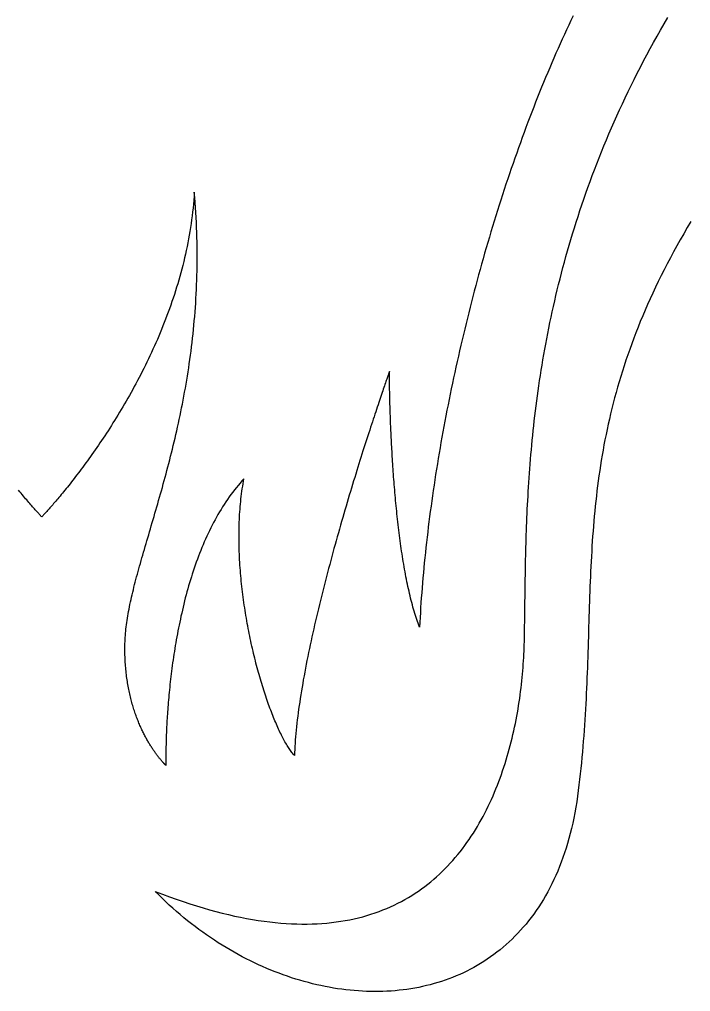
# Model space of a CAD drawing. Extents: x 5 to 105, y 2 to 136.
# Drawn here: x 54.73 to 62.51, y 80.51 to 91.78 of the extents above; entities that cross this region are included whole.
import ezdxf

# ---------------------------------------------------------------- set-up
doc = ezdxf.new("R2010")
doc.units = 0
doc.layers.get('0').update_dxf_attribs({"linetype": 'CONTINUOUS'})

msp = doc.modelspace()

# ---------------------------------------------------------------- linework, layer by layer
at = {"color": 7}
for points in [[(61.1466, 91.8212, 0), (61.1212, 91.768, 0), (61.096, 91.7145, 0), (61.0708, 91.6607, 0), (61.0459, 91.6066, 0), (61.021, 91.5522, 0), (60.9963, 91.4975, 0), (60.9718, 91.4426, 0), (60.9474, 91.3873, 0), (60.9232, 91.3318, 0), (60.8991, 91.2761, 0), (60.8751, 91.22, 0), (60.8514, 91.1637, 0), (60.8277, 91.1072, 0), (60.8042, 91.0504, 0), (60.7809, 90.9933, 0), (60.7577, 90.9361, 0), (60.7347, 90.8786, 0), (60.7118, 90.8208, 0), (60.6891, 90.7629, 0), (60.6666, 90.7047, 0), (60.6442, 90.6463, 0), (60.622, 90.5877, 0), (60.5999, 90.5289, 0), (60.578, 90.4699, 0), (60.5563, 90.4107, 0), (60.5347, 90.3513, 0), (60.5133, 90.2918, 0), (60.492, 90.232, 0), (60.4709, 90.1721, 0), (60.45, 90.112, 0), (60.4293, 90.0517, 0), (60.4087, 89.9913, 0), (60.3883, 89.9308, 0), (60.368, 89.8701, 0), (60.348, 89.8092, 0), (60.3281, 89.7482, 0), (60.3084, 89.6871, 0), (60.2888, 89.6258, 0), (60.2694, 89.5644, 0), (60.2502, 89.5029, 0), (60.2312, 89.4413, 0), (60.2124, 89.3795, 0), (60.1937, 89.3177, 0), (60.1752, 89.2557, 0), (60.1569, 89.1937, 0), (60.1388, 89.1316, 0), (60.1209, 89.0694, 0), (60.1031, 89.0071, 0), (60.0855, 88.9447, 0), (60.0681, 88.8823, 0), (60.0509, 88.8197, 0), (60.0339, 88.7572, 0), (60.0171, 88.6946, 0), (60.0004, 88.6319, 0), (59.984, 88.5692, 0), (59.9677, 88.5064, 0), (59.9517, 88.4436, 0), (59.9358, 88.3808, 0), (59.9201, 88.3179, 0), (59.9046, 88.255, 0), (59.8893, 88.1921, 0), (59.8742, 88.1292, 0), (59.8593, 88.0663, 0), (59.8445, 88.0034, 0), (59.83, 87.9405, 0), (59.8157, 87.8775, 0), (59.8016, 87.8146, 0), (59.7877, 87.7518, 0), (59.774, 87.6889, 0), (59.7604, 87.6261, 0), (59.7471, 87.5633, 0), (59.734, 87.5005, 0), (59.7211, 87.4378, 0), (59.7084, 87.3751, 0), (59.6959, 87.3125, 0), (59.6836, 87.2499, 0), (59.6716, 87.1874, 0), (59.6597, 87.125, 0), (59.648, 87.0626, 0), (59.6366, 87.0004, 0), (59.6253, 86.9381, 0), (59.6143, 86.876, 0), (59.6035, 86.814, 0), (59.5929, 86.7521, 0), (59.5825, 86.6902, 0), (59.5724, 86.6285, 0), (59.5624, 86.5669, 0), (59.5527, 86.5054, 0), (59.5432, 86.444, 0), (59.5339, 86.3827, 0), (59.5248, 86.3216, 0), (59.516, 86.2606, 0), (59.5073, 86.1998, 0), (59.4989, 86.1391, 0), (59.4907, 86.0785, 0), (59.4828, 86.0181, 0), (59.4751, 85.9579, 0), (59.4675, 85.8978, 0), (59.4603, 85.8379, 0), (59.4532, 85.7782, 0), (59.4464, 85.7186, 0), (59.4398, 85.6592, 0), (59.4334, 85.6001, 0), (59.4273, 85.5411, 0), (59.4214, 85.4823, 0), (59.4158, 85.4237, 0), (59.4103, 85.3653, 0), (59.4051, 85.3072, 0), (59.4002, 85.2492, 0), (59.3955, 85.1915, 0), (59.391, 85.134, 0), (59.3867, 85.0768, 0), (59.3827, 85.0198, 0), (59.379, 84.963, 0), (59.3754, 84.9065, 0), (59.3722, 84.8502, 0), (59.3691, 84.7942, 0), (59.3663, 84.7384, 0)], [(60.5799, 84.5324, 0), (60.5808, 84.5686, 0), (60.5816, 84.6052, 0), (60.5824, 84.6423, 0), (60.5832, 84.6798, 0), (60.5839, 84.7178, 0), (60.5845, 84.7562, 0), (60.5851, 84.7951, 0), (60.5857, 84.8344, 0), (60.5863, 84.8742, 0), (60.5868, 84.9144, 0), (60.5873, 84.955, 0), (60.5879, 84.996, 0), (60.5884, 85.0375, 0), (60.5889, 85.0794, 0), (60.5894, 85.1217, 0), (60.59, 85.1644, 0), (60.5906, 85.2076, 0), (60.5912, 85.2511, 0), (60.5919, 85.2951, 0), (60.5926, 85.3395, 0), (60.5933, 85.3843, 0), (60.5941, 85.4295, 0), (60.595, 85.4751, 0), (60.596, 85.521, 0), (60.597, 85.5674, 0), (60.5981, 85.6142, 0), (60.5993, 85.6613, 0), (60.6006, 85.7089, 0), (60.602, 85.7568, 0), (60.6036, 85.8051, 0), (60.6052, 85.8538, 0), (60.607, 85.9029, 0), (60.6088, 85.9523, 0), (60.6109, 86.0021, 0), (60.613, 86.0523, 0), (60.6154, 86.1028, 0), (60.6178, 86.1537, 0), (60.6205, 86.2049, 0), (60.6233, 86.2565, 0), (60.6262, 86.3085, 0), (60.6294, 86.3608, 0), (60.6328, 86.4135, 0), (60.6363, 86.4665, 0), (60.64, 86.5198, 0), (60.644, 86.5735, 0), (60.6481, 86.6275, 0), (60.6525, 86.6819, 0), (60.6571, 86.7366, 0), (60.662, 86.7916, 0), (60.6671, 86.8469, 0), (60.6724, 86.9026, 0), (60.678, 86.9586, 0), (60.6838, 87.0149, 0), (60.6899, 87.0715, 0), (60.6963, 87.1285, 0), (60.7029, 87.1857, 0), (60.7099, 87.2433, 0), (60.7171, 87.3011, 0), (60.7246, 87.3593, 0), (60.7324, 87.4177, 0), (60.7406, 87.4765, 0), (60.749, 87.5355, 0), (60.7578, 87.5949, 0), (60.7669, 87.6545, 0), (60.7764, 87.7144, 0), (60.7862, 87.7746, 0), (60.7963, 87.8351, 0), (60.8068, 87.8958, 0), (60.8176, 87.9569, 0), (60.8289, 88.0182, 0), (60.8404, 88.0797, 0), (60.8524, 88.1416, 0), (60.8648, 88.2037, 0), (60.8775, 88.266, 0), (60.8907, 88.3286, 0), (60.9043, 88.3915, 0), (60.9182, 88.4546, 0), (60.9326, 88.518, 0), (60.9475, 88.5816, 0), (60.9627, 88.6455, 0), (60.9784, 88.7096, 0), (60.9946, 88.774, 0), (61.0112, 88.8386, 0), (61.0282, 88.9034, 0), (61.0457, 88.9684, 0), (61.0637, 89.0337, 0), (61.0822, 89.0992, 0), (61.1011, 89.1649, 0), (61.1206, 89.2309, 0), (61.1405, 89.2971, 0), (61.1609, 89.3634, 0), (61.1819, 89.43, 0), (61.2034, 89.4969, 0), (61.2254, 89.5639, 0), (61.2479, 89.6311, 0), (61.2709, 89.6985, 0), (61.2945, 89.7661, 0), (61.3187, 89.8339, 0), (61.3434, 89.9019, 0), (61.3686, 89.9701, 0), (61.3945, 90.0385, 0), (61.4209, 90.1071, 0), (61.4479, 90.1758, 0), (61.4754, 90.2448, 0), (61.5036, 90.3139, 0), (61.5324, 90.3832, 0), (61.5617, 90.4526, 0), (61.5917, 90.5223, 0), (61.6223, 90.592, 0), (61.6536, 90.662, 0), (61.6854, 90.7321, 0), (61.7179, 90.8024, 0), (61.7511, 90.8728, 0), (61.7849, 90.9434, 0), (61.8193, 91.0141, 0), (61.8545, 91.085, 0), (61.8903, 91.156, 0), (61.9267, 91.2272, 0), (61.9639, 91.2985, 0), (62.0017, 91.37, 0), (62.0403, 91.4415, 0), (62.0795, 91.5132, 0), (62.1195, 91.5851, 0), (62.1602, 91.657, 0), (62.2016, 91.7291, 0), (62.2437, 91.8013, 0)], [(56.7547, 89.7764, 0), (56.7517, 89.7306, 0), (56.7483, 89.6849, 0), (56.7443, 89.6393, 0), (56.7399, 89.5939, 0), (56.735, 89.5486, 0), (56.7296, 89.5034, 0), (56.7238, 89.4584, 0), (56.7175, 89.4135, 0), (56.7108, 89.3687, 0), (56.7037, 89.3242, 0), (56.6961, 89.2797, 0), (56.6881, 89.2354, 0), (56.6797, 89.1913, 0), (56.6709, 89.1474, 0), (56.6617, 89.1036, 0), (56.6522, 89.0599, 0), (56.6422, 89.0165, 0), (56.6319, 88.9732, 0), (56.6212, 88.9301, 0), (56.6101, 88.8872, 0), (56.5987, 88.8444, 0), (56.587, 88.8019, 0), (56.5749, 88.7595, 0), (56.5626, 88.7174, 0), (56.5499, 88.6754, 0), (56.5368, 88.6336, 0), (56.5235, 88.5921, 0), (56.5099, 88.5507, 0), (56.496, 88.5096, 0), (56.4818, 88.4687, 0), (56.4674, 88.4279, 0), (56.4527, 88.3874, 0), (56.4377, 88.3472, 0), (56.4225, 88.3071, 0), (56.407, 88.2673, 0), (56.3913, 88.2277, 0), (56.3754, 88.1884, 0), (56.3593, 88.1493, 0), (56.3429, 88.1104, 0), (56.3264, 88.0718, 0), (56.3096, 88.0334, 0), (56.2927, 87.9953, 0), (56.2756, 87.9574, 0), (56.2583, 87.9198, 0), (56.2409, 87.8825, 0), (56.2233, 87.8454, 0), (56.2056, 87.8086, 0), (56.1877, 87.772, 0), (56.1697, 87.7358, 0), (56.1515, 87.6998, 0), (56.1333, 87.6641, 0), (56.1149, 87.6286, 0), (56.0964, 87.5935, 0), (56.0778, 87.5586, 0), (56.0592, 87.5241, 0), (56.0405, 87.4898, 0), (56.0217, 87.4559, 0), (56.0028, 87.4222, 0), (55.9839, 87.3888, 0), (55.9649, 87.3558, 0), (55.9459, 87.3231, 0), (55.9268, 87.2907, 0), (55.9078, 87.2586, 0), (55.8887, 87.2268, 0), (55.8696, 87.1953, 0), (55.8505, 87.1642, 0), (55.8314, 87.1334, 0), (55.8123, 87.103, 0), (55.7932, 87.0729, 0), (55.7742, 87.0431, 0), (55.7552, 87.0137, 0), (55.7362, 86.9846, 0), (55.7173, 86.9559, 0), (55.6985, 86.9275, 0), (55.6797, 86.8995, 0), (55.661, 86.8718, 0), (55.6424, 86.8445, 0), (55.6239, 86.8176, 0), (55.6054, 86.791, 0), (55.5871, 86.7648, 0), (55.5689, 86.739, 0), (55.5508, 86.7136, 0), (55.5329, 86.6886, 0), (55.515, 86.6639, 0), (55.4973, 86.6396, 0), (55.4798, 86.6158, 0), (55.4624, 86.5923, 0), (55.4452, 86.5692, 0), (55.4282, 86.5465, 0), (55.4113, 86.5242, 0), (55.3947, 86.5024, 0), (55.3782, 86.4809, 0), (55.362, 86.4599, 0), (55.3459, 86.4393, 0), (55.3301, 86.4191, 0), (55.3145, 86.3993, 0), (55.2991, 86.3799, 0), (55.284, 86.361, 0), (55.2691, 86.3425, 0), (55.2545, 86.3245, 0), (55.2402, 86.3069, 0), (55.2261, 86.2897, 0), (55.2123, 86.273, 0), (55.1989, 86.2567, 0), (55.1857, 86.2409, 0), (55.1728, 86.2256, 0), (55.1602, 86.2107, 0), (55.1479, 86.1962, 0), (55.136, 86.1823, 0), (55.1244, 86.1688, 0), (55.1131, 86.1558, 0), (55.1022, 86.1432, 0), (55.0917, 86.1311, 0), (55.0815, 86.1196, 0), (55.0717, 86.1085, 0), (55.0623, 86.0978, 0), (55.0533, 86.0877, 0), (55.0446, 86.0781, 0), (55.0364, 86.069, 0), (55.0286, 86.0603, 0), (55.0212, 86.0522, 0), (55.0142, 86.0446, 0), (55.0077, 86.0375, 0), (55.0016, 86.0309, 0), (54.996, 86.0248, 0), (54.9908, 86.0193, 0), (54.9861, 86.0143, 0)], [(55.9528, 84.5944, 0), (55.954, 84.6179, 0), (55.9554, 84.6416, 0), (55.9573, 84.6655, 0), (55.9594, 84.6898, 0), (55.9619, 84.7142, 0), (55.9647, 84.739, 0), (55.9679, 84.764, 0), (55.9713, 84.7893, 0), (55.975, 84.8148, 0), (55.9791, 84.8406, 0), (55.9834, 84.8667, 0), (55.988, 84.893, 0), (55.9929, 84.9196, 0), (55.998, 84.9465, 0), (56.0034, 84.9736, 0), (56.0091, 85.001, 0), (56.015, 85.0287, 0), (56.0211, 85.0566, 0), (56.0275, 85.0848, 0), (56.0342, 85.1132, 0), (56.041, 85.1419, 0), (56.0481, 85.1709, 0), (56.0554, 85.2002, 0), (56.0629, 85.2297, 0), (56.0706, 85.2595, 0), (56.0785, 85.2896, 0), (56.0865, 85.3199, 0), (56.0948, 85.3505, 0), (56.1032, 85.3814, 0), (56.1118, 85.4125, 0), (56.1206, 85.444, 0), (56.1295, 85.4757, 0), (56.1386, 85.5076, 0), (56.1478, 85.5398, 0), (56.1571, 85.5723, 0), (56.1666, 85.6051, 0), (56.1762, 85.6382, 0), (56.1859, 85.6715, 0), (56.1958, 85.7051, 0), (56.2057, 85.739, 0), (56.2157, 85.7731, 0), (56.2259, 85.8075, 0), (56.2361, 85.8422, 0), (56.2464, 85.8772, 0), (56.2567, 85.9125, 0), (56.2672, 85.948, 0), (56.2777, 85.9838, 0), (56.2882, 86.0199, 0), (56.2988, 86.0562, 0), (56.3095, 86.0928, 0), (56.3201, 86.1298, 0), (56.3308, 86.1669, 0), (56.3416, 86.2044, 0), (56.3523, 86.2422, 0), (56.3631, 86.2802, 0), (56.3738, 86.3185, 0), (56.3846, 86.3571, 0), (56.3953, 86.396, 0), (56.4061, 86.4351, 0), (56.4168, 86.4745, 0), (56.4275, 86.5142, 0), (56.4381, 86.5542, 0), (56.4487, 86.5945, 0), (56.4593, 86.6351, 0), (56.4698, 86.6759, 0), (56.4803, 86.717, 0), (56.4906, 86.7585, 0), (56.501, 86.8002, 0), (56.5112, 86.8421, 0), (56.5214, 86.8844, 0), (56.5314, 86.927, 0), (56.5414, 86.9698, 0), (56.5512, 87.0129, 0), (56.561, 87.0563, 0), (56.5706, 87.1, 0), (56.5801, 87.144, 0), (56.5895, 87.1883, 0), (56.5988, 87.2328, 0), (56.6079, 87.2777, 0), (56.6168, 87.3228, 0), (56.6256, 87.3682, 0), (56.6343, 87.4139, 0), (56.6428, 87.4599, 0), (56.6511, 87.5062, 0), (56.6592, 87.5528, 0), (56.6671, 87.5997, 0), (56.6749, 87.6469, 0), (56.6824, 87.6943, 0), (56.6898, 87.7421, 0), (56.6969, 87.7901, 0), (56.7038, 87.8384, 0), (56.7105, 87.8871, 0), (56.717, 87.936, 0), (56.7232, 87.9852, 0), (56.7292, 88.0347, 0), (56.7349, 88.0845, 0), (56.7404, 88.1346, 0), (56.7456, 88.185, 0), (56.7506, 88.2357, 0), (56.7552, 88.2867, 0), (56.7596, 88.338, 0), (56.7637, 88.3895, 0), (56.7676, 88.4414, 0), (56.7711, 88.4936, 0), (56.7743, 88.546, 0), (56.7772, 88.5988, 0), (56.7798, 88.6519, 0), (56.782, 88.7052, 0), (56.7839, 88.7589, 0), (56.7855, 88.8129, 0), (56.7868, 88.8671, 0), (56.7877, 88.9217, 0), (56.7882, 88.9766, 0), (56.7884, 89.0317, 0), (56.7882, 89.0872, 0), (56.7876, 89.1429, 0), (56.7866, 89.199, 0), (56.7853, 89.2554, 0), (56.7836, 89.3121, 0), (56.7814, 89.369, 0), (56.7789, 89.4263, 0), (56.7759, 89.4839, 0), (56.7725, 89.5418, 0), (56.7687, 89.6, 0), (56.7645, 89.6585, 0), (56.7598, 89.7173, 0), (56.7547, 89.7764, 0)], [(62.5127, 89.4395, 0), (62.4702, 89.3681, 0), (62.4287, 89.2971, 0), (62.3884, 89.2266, 0), (62.349, 89.1564, 0), (62.3107, 89.0867, 0), (62.2734, 89.0174, 0), (62.2371, 88.9484, 0), (62.2017, 88.8798, 0), (62.1674, 88.8117, 0), (62.134, 88.7439, 0), (62.1015, 88.6764, 0), (62.0699, 88.6093, 0), (62.0393, 88.5426, 0), (62.0095, 88.4762, 0), (61.9807, 88.4101, 0), (61.9527, 88.3444, 0), (61.9255, 88.279, 0), (61.8992, 88.2139, 0), (61.8737, 88.1491, 0), (61.849, 88.0847, 0), (61.8252, 88.0205, 0), (61.8021, 87.9566, 0), (61.7797, 87.893, 0), (61.7582, 87.8297, 0), (61.7373, 87.7666, 0), (61.7172, 87.7038, 0), (61.6978, 87.6412, 0), (61.6791, 87.5789, 0), (61.6611, 87.5168, 0), (61.6438, 87.455, 0), (61.6271, 87.3934, 0), (61.611, 87.332, 0), (61.5956, 87.2708, 0), (61.5808, 87.2098, 0), (61.5666, 87.1491, 0), (61.553, 87.0885, 0), (61.54, 87.0281, 0), (61.5275, 86.9679, 0), (61.5155, 86.9078, 0), (61.5041, 86.8479, 0), (61.4932, 86.7882, 0), (61.4828, 86.7286, 0), (61.4729, 86.6691, 0), (61.4634, 86.6098, 0), (61.4544, 86.5506, 0), (61.4459, 86.4916, 0), (61.4378, 86.4326, 0), (61.4301, 86.3738, 0), (61.4228, 86.3151, 0), (61.4159, 86.2564, 0), (61.4094, 86.1979, 0), (61.4032, 86.1394, 0), (61.3974, 86.081, 0), (61.3919, 86.0227, 0), (61.3867, 85.9644, 0), (61.3818, 85.9062, 0), (61.3772, 85.848, 0), (61.3729, 85.7898, 0), (61.3689, 85.7317, 0), (61.3651, 85.6736, 0), (61.3615, 85.6156, 0), (61.3582, 85.5575, 0), (61.355, 85.4994, 0), (61.3521, 85.4414, 0), (61.3493, 85.3833, 0), (61.3467, 85.3252, 0), (61.3442, 85.2671, 0), (61.3419, 85.209, 0), (61.3396, 85.1508, 0), (61.3375, 85.0925, 0), (61.3355, 85.0343, 0), (61.3336, 84.9759, 0), (61.3317, 84.9175, 0), (61.3299, 84.859, 0), (61.3281, 84.8005, 0), (61.3263, 84.7418, 0), (61.3246, 84.6831, 0), (61.3228, 84.6243, 0), (61.321, 84.5653, 0), (61.3192, 84.5063, 0), (61.3173, 84.4471, 0), (61.3154, 84.3878, 0), (61.3134, 84.3283, 0), (61.3113, 84.2687, 0), (61.3091, 84.209, 0), (61.3067, 84.1491, 0), (61.3043, 84.089, 0), (61.3017, 84.0288, 0), (61.2989, 83.9684, 0), (61.2959, 83.9078, 0), (61.2928, 83.847, 0), (61.2895, 83.786, 0), (61.2859, 83.7248, 0), (61.2821, 83.6634, 0), (61.2781, 83.6018, 0), (61.2738, 83.54, 0), (61.2692, 83.4779, 0), (61.2643, 83.4156, 0), (61.2592, 83.353, 0), (61.2537, 83.2902, 0), (61.2479, 83.2271, 0), (61.2417, 83.1638, 0), (61.2352, 83.1002, 0), (61.2283, 83.0363, 0), (61.221, 82.9721, 0), (61.2134, 82.9076, 0), (61.2053, 82.8428, 0), (61.1968, 82.7777, 0)], [(59.0167, 87.6996, 0), (59.0165, 87.699, 0), (59.0159, 87.6974, 0), (59.0149, 87.6946, 0), (59.0136, 87.6909, 0), (59.0119, 87.686, 0), (59.0098, 87.6801, 0), (59.0074, 87.6732, 0), (59.0046, 87.6653, 0), (59.0015, 87.6564, 0), (58.998, 87.6465, 0), (58.9942, 87.6356, 0), (58.9901, 87.6237, 0), (58.9856, 87.6109, 0), (58.9809, 87.5972, 0), (58.9758, 87.5826, 0), (58.9704, 87.567, 0), (58.9647, 87.5505, 0), (58.9588, 87.5332, 0), (58.9525, 87.515, 0), (58.946, 87.4959, 0), (58.9392, 87.476, 0), (58.9322, 87.4553, 0), (58.9248, 87.4337, 0), (58.9173, 87.4113, 0), (58.9094, 87.3882, 0), (58.9014, 87.3642, 0), (58.8931, 87.3395, 0), (58.8845, 87.3141, 0), (58.8758, 87.2879, 0), (58.8668, 87.261, 0), (58.8576, 87.2333, 0), (58.8482, 87.205, 0), (58.8386, 87.176, 0), (58.8288, 87.1463, 0), (58.8189, 87.1159, 0), (58.8087, 87.0849, 0), (58.7984, 87.0533, 0), (58.7879, 87.021, 0), (58.7772, 86.9881, 0), (58.7664, 86.9547, 0), (58.7555, 86.9206, 0), (58.7444, 86.886, 0), (58.7331, 86.8508, 0), (58.7217, 86.8151, 0), (58.7102, 86.7789, 0), (58.6986, 86.7421, 0), (58.6868, 86.7048, 0), (58.675, 86.6671, 0), (58.663, 86.6288, 0), (58.651, 86.5901, 0), (58.6389, 86.551, 0), (58.6266, 86.5114, 0), (58.6143, 86.4714, 0), (58.602, 86.4309, 0), (58.5895, 86.3901, 0), (58.577, 86.3489, 0), (58.5645, 86.3073, 0), (58.5519, 86.2654, 0), (58.5393, 86.2231, 0), (58.5266, 86.1804, 0), (58.5139, 86.1375, 0), (58.5012, 86.0942, 0), (58.4884, 86.0506, 0), (58.4757, 86.0068, 0), (58.4629, 85.9627, 0), (58.4502, 85.9183, 0), (58.4374, 85.8737, 0), (58.4247, 85.8289, 0), (58.412, 85.7838, 0), (58.3993, 85.7386, 0), (58.3866, 85.6931, 0), (58.374, 85.6475, 0), (58.3615, 85.6017, 0), (58.3489, 85.5558, 0), (58.3365, 85.5097, 0), (58.3241, 85.4635, 0), (58.3117, 85.4172, 0), (58.2995, 85.3708, 0), (58.2873, 85.3243, 0), (58.2752, 85.2777, 0), (58.2632, 85.2311, 0), (58.2513, 85.1844, 0), (58.2395, 85.1377, 0), (58.2278, 85.091, 0), (58.2162, 85.0442, 0), (58.2048, 84.9975, 0), (58.1935, 84.9508, 0), (58.1823, 84.9041, 0), (58.1712, 84.8574, 0), (58.1604, 84.8109, 0), (58.1496, 84.7644, 0), (58.139, 84.7179, 0), (58.1286, 84.6716, 0), (58.1184, 84.6254, 0), (58.1083, 84.5793, 0), (58.0984, 84.5333, 0), (58.0887, 84.4875, 0), (58.0792, 84.4419, 0), (58.07, 84.3964, 0), (58.0609, 84.3511, 0), (58.052, 84.306, 0), (58.0434, 84.2612, 0), (58.0349, 84.2165, 0), (58.0267, 84.1721, 0), (58.0188, 84.128, 0), (58.0111, 84.0841, 0), (58.0036, 84.0405, 0), (57.9964, 83.9972, 0), (57.9895, 83.9542, 0), (57.9828, 83.9115, 0), (57.9764, 83.8692, 0), (57.9703, 83.8272, 0), (57.9645, 83.7855, 0), (57.959, 83.7443, 0), (57.9537, 83.7034, 0), (57.9488, 83.6629, 0), (57.9442, 83.6228, 0), (57.9399, 83.5832, 0), (57.9359, 83.544, 0), (57.9323, 83.5052, 0), (57.929, 83.4669, 0), (57.926, 83.4291, 0), (57.9234, 83.3917, 0), (57.9212, 83.3549, 0), (57.9193, 83.3186, 0), (57.9177, 83.2828, 0), (57.9166, 83.2475, 0)], [(59.3663, 84.7384, 0), (59.3581, 84.7598, 0), (59.3501, 84.7815, 0), (59.3421, 84.8037, 0), (59.3343, 84.8263, 0), (59.3266, 84.8493, 0), (59.3191, 84.8727, 0), (59.3117, 84.8965, 0), (59.3043, 84.9206, 0), (59.2971, 84.9451, 0), (59.2901, 84.9699, 0), (59.2831, 84.9951, 0), (59.2763, 85.0206, 0), (59.2696, 85.0465, 0), (59.263, 85.0726, 0), (59.2565, 85.0991, 0), (59.2501, 85.1258, 0), (59.2439, 85.1529, 0), (59.2377, 85.1802, 0), (59.2317, 85.2077, 0), (59.2258, 85.2356, 0), (59.22, 85.2636, 0), (59.2143, 85.292, 0), (59.2087, 85.3205, 0), (59.2032, 85.3493, 0), (59.1978, 85.3782, 0), (59.1926, 85.4074, 0), (59.1874, 85.4367, 0), (59.1823, 85.4663, 0), (59.1773, 85.496, 0), (59.1725, 85.5258, 0), (59.1677, 85.5559, 0), (59.163, 85.586, 0), (59.1585, 85.6163, 0), (59.154, 85.6467, 0), (59.1496, 85.6772, 0), (59.1453, 85.7079, 0), (59.1411, 85.7386, 0), (59.137, 85.7694, 0), (59.133, 85.8003, 0), (59.1291, 85.8312, 0), (59.1253, 85.8623, 0), (59.1215, 85.8933, 0), (59.1179, 85.9244, 0), (59.1143, 85.9555, 0), (59.1108, 85.9867, 0), (59.1074, 86.0178, 0), (59.1041, 86.049, 0), (59.1008, 86.0801, 0), (59.0977, 86.1112, 0), (59.0946, 86.1423, 0), (59.0916, 86.1734, 0), (59.0887, 86.2044, 0), (59.0859, 86.2353, 0), (59.0831, 86.2662, 0), (59.0804, 86.297, 0), (59.0778, 86.3277, 0), (59.0752, 86.3583, 0), (59.0728, 86.3889, 0), (59.0704, 86.4193, 0), (59.068, 86.4495, 0), (59.0658, 86.4797, 0), (59.0636, 86.5097, 0), (59.0614, 86.5396, 0), (59.0594, 86.5692, 0), (59.0574, 86.5988, 0), (59.0554, 86.6281, 0), (59.0536, 86.6573, 0), (59.0517, 86.6862, 0), (59.05, 86.7149, 0), (59.0483, 86.7435, 0), (59.0467, 86.7718, 0), (59.0451, 86.7998, 0), (59.0436, 86.8276, 0), (59.0421, 86.8552, 0), (59.0407, 86.8825, 0), (59.0393, 86.9095, 0), (59.038, 86.9362, 0), (59.0368, 86.9626, 0), (59.0356, 86.9888, 0), (59.0344, 87.0146, 0), (59.0333, 87.0401, 0), (59.0322, 87.0652, 0), (59.0312, 87.0901, 0), (59.0303, 87.1145, 0), (59.0293, 87.1386, 0), (59.0285, 87.1624, 0), (59.0276, 87.1857, 0), (59.0268, 87.2087, 0), (59.0261, 87.2313, 0), (59.0253, 87.2534, 0), (59.0247, 87.2752, 0), (59.024, 87.2965, 0), (59.0234, 87.3173, 0), (59.0228, 87.3378, 0), (59.0223, 87.3578, 0), (59.0218, 87.3773, 0), (59.0213, 87.3963, 0), (59.0209, 87.4148, 0), (59.0204, 87.4329, 0), (59.02, 87.4505, 0), (59.0197, 87.4675, 0), (59.0194, 87.484, 0), (59.019, 87.5, 0), (59.0188, 87.5155, 0), (59.0185, 87.5304, 0), (59.0183, 87.5447, 0), (59.0181, 87.5585, 0), (59.0179, 87.5716, 0), (59.0177, 87.5842, 0), (59.0175, 87.5962, 0), (59.0174, 87.6076, 0), (59.0173, 87.6184, 0), (59.0172, 87.6286, 0), (59.0171, 87.6381, 0), (59.017, 87.6469, 0), (59.0169, 87.6552, 0), (59.0169, 87.6627, 0), (59.0168, 87.6696, 0), (59.0168, 87.6758, 0), (59.0167, 87.6813, 0), (59.0167, 87.6861, 0), (59.0167, 87.6902, 0), (59.0167, 87.6935, 0), (59.0167, 87.6961, 0), (59.0167, 87.698, 0), (59.0167, 87.6992, 0), (59.0167, 87.6996, 0)], [(57.3305, 86.4554, 0), (57.3078, 86.4307, 0), (57.2856, 86.4055, 0), (57.2637, 86.3798, 0), (57.2422, 86.3537, 0), (57.2211, 86.3272, 0), (57.2003, 86.3003, 0), (57.1799, 86.273, 0), (57.1598, 86.2453, 0), (57.1401, 86.2172, 0), (57.1208, 86.1887, 0), (57.1018, 86.1599, 0), (57.0832, 86.1307, 0), (57.0649, 86.1012, 0), (57.0469, 86.0714, 0), (57.0293, 86.0412, 0), (57.012, 86.0108, 0), (56.995, 85.98, 0), (56.9784, 85.9489, 0), (56.9621, 85.9176, 0), (56.9461, 85.886, 0), (56.9305, 85.8542, 0), (56.9151, 85.8221, 0), (56.9001, 85.7898, 0), (56.8854, 85.7572, 0), (56.871, 85.7244, 0), (56.8568, 85.6915, 0), (56.843, 85.6583, 0), (56.8295, 85.6249, 0), (56.8163, 85.5914, 0), (56.8034, 85.5577, 0), (56.7907, 85.5239, 0), (56.7783, 85.4899, 0), (56.7663, 85.4558, 0), (56.7544, 85.4216, 0), (56.7429, 85.3872, 0), (56.7316, 85.3528, 0), (56.7206, 85.3182, 0), (56.7099, 85.2836, 0), (56.6994, 85.2489, 0), (56.6892, 85.2142, 0), (56.6793, 85.1794, 0), (56.6696, 85.1445, 0), (56.6601, 85.1096, 0), (56.6509, 85.0748, 0), (56.6419, 85.0399, 0), (56.6332, 85.005, 0), (56.6247, 84.9701, 0), (56.6164, 84.9352, 0), (56.6084, 84.9004, 0), (56.6006, 84.8656, 0), (56.593, 84.8309, 0), (56.5856, 84.7962, 0), (56.5785, 84.7616, 0), (56.5716, 84.7271, 0), (56.5648, 84.6927, 0), (56.5583, 84.6584, 0), (56.552, 84.6242, 0), (56.5459, 84.5902, 0), (56.54, 84.5562, 0), (56.5342, 84.5224, 0), (56.5287, 84.4888, 0), (56.5234, 84.4554, 0), (56.5182, 84.4221, 0), (56.5132, 84.389, 0), (56.5084, 84.3561, 0), (56.5038, 84.3234, 0), (56.4993, 84.291, 0), (56.495, 84.2587, 0), (56.4909, 84.2267, 0), (56.487, 84.195, 0), (56.4832, 84.1635, 0), (56.4795, 84.1323, 0), (56.476, 84.1013, 0), (56.4727, 84.0707, 0), (56.4695, 84.0404, 0), (56.4664, 84.0103, 0), (56.4635, 83.9806, 0), (56.4608, 83.9512, 0), (56.4581, 83.9222, 0), (56.4556, 83.8935, 0), (56.4532, 83.8652, 0), (56.451, 83.8373, 0), (56.4488, 83.8097, 0), (56.4468, 83.7826, 0), (56.4449, 83.7558, 0), (56.4431, 83.7295, 0), (56.4414, 83.7036, 0), (56.4398, 83.6781, 0), (56.4383, 83.653, 0), (56.4369, 83.6285, 0), (56.4357, 83.6043, 0), (56.4345, 83.5807, 0), (56.4333, 83.5576, 0), (56.4323, 83.5349, 0), (56.4314, 83.5128, 0), (56.4305, 83.4912, 0), (56.4297, 83.4701, 0), (56.429, 83.4495, 0), (56.4284, 83.4295, 0), (56.4278, 83.4101, 0), (56.4273, 83.3912, 0), (56.4268, 83.3729, 0), (56.4264, 83.3552, 0), (56.4261, 83.3381, 0), (56.4258, 83.3216, 0), (56.4256, 83.3057, 0), (56.4254, 83.2905, 0), (56.4252, 83.2759, 0), (56.4251, 83.262, 0), (56.425, 83.2487, 0), (56.4249, 83.2361, 0), (56.4249, 83.2242, 0), (56.4249, 83.213, 0), (56.4249, 83.2024, 0), (56.425, 83.1926, 0), (56.425, 83.1835, 0), (56.4251, 83.1752, 0), (56.4251, 83.1676, 0), (56.4252, 83.1608, 0), (56.4253, 83.1547, 0), (56.4254, 83.1494, 0), (56.4255, 83.1449, 0), (56.4255, 83.1411, 0), (56.4256, 83.1382, 0), (56.4256, 83.1361, 0), (56.4257, 83.1349, 0), (56.4257, 83.1345, 0)], [(57.9166, 83.2475, 0), (57.909, 83.256, 0), (57.9014, 83.265, 0), (57.8937, 83.2745, 0), (57.886, 83.2844, 0), (57.8782, 83.2948, 0), (57.8703, 83.3056, 0), (57.8624, 83.3169, 0), (57.8545, 83.3287, 0), (57.8465, 83.3409, 0), (57.8385, 83.3535, 0), (57.8304, 83.3666, 0), (57.8223, 83.3801, 0), (57.8142, 83.394, 0), (57.806, 83.4084, 0), (57.7978, 83.4231, 0), (57.7896, 83.4383, 0), (57.7813, 83.4539, 0), (57.7731, 83.4698, 0), (57.7648, 83.4862, 0), (57.7565, 83.5029, 0), (57.7482, 83.5201, 0), (57.7399, 83.5376, 0), (57.7315, 83.5555, 0), (57.7232, 83.5737, 0), (57.7149, 83.5923, 0), (57.7065, 83.6113, 0), (57.6982, 83.6306, 0), (57.6899, 83.6503, 0), (57.6816, 83.6703, 0), (57.6733, 83.6906, 0), (57.665, 83.7113, 0), (57.6567, 83.7323, 0), (57.6484, 83.7536, 0), (57.6402, 83.7753, 0), (57.632, 83.7972, 0), (57.6238, 83.8195, 0), (57.6156, 83.8421, 0), (57.6075, 83.8649, 0), (57.5994, 83.888, 0), (57.5914, 83.9115, 0), (57.5834, 83.9352, 0), (57.5754, 83.9592, 0), (57.5675, 83.9834, 0), (57.5596, 84.0079, 0), (57.5517, 84.0327, 0), (57.544, 84.0577, 0), (57.5363, 84.083, 0), (57.5286, 84.1085, 0), (57.521, 84.1343, 0), (57.5135, 84.1603, 0), (57.506, 84.1865, 0), (57.4986, 84.2129, 0), (57.4912, 84.2396, 0), (57.484, 84.2665, 0), (57.4768, 84.2936, 0), (57.4697, 84.3208, 0), (57.4627, 84.3483, 0), (57.4557, 84.376, 0), (57.4489, 84.4039, 0), (57.4421, 84.4319, 0), (57.4355, 84.4601, 0), (57.4289, 84.4885, 0), (57.4224, 84.5171, 0), (57.416, 84.5458, 0), (57.4098, 84.5747, 0), (57.4036, 84.6037, 0), (57.3975, 84.6329, 0), (57.3916, 84.6622, 0), (57.3858, 84.6916, 0), (57.38, 84.7212, 0), (57.3744, 84.7509, 0), (57.369, 84.7808, 0), (57.3636, 84.8107, 0), (57.3584, 84.8407, 0), (57.3533, 84.8709, 0), (57.3483, 84.9012, 0), (57.3435, 84.9315, 0), (57.3388, 84.9619, 0), (57.3342, 84.9925, 0), (57.3298, 85.0231, 0), (57.3255, 85.0537, 0), (57.3214, 85.0845, 0), (57.3174, 85.1153, 0), (57.3136, 85.1462, 0), (57.3099, 85.1771, 0), (57.3064, 85.208, 0), (57.303, 85.239, 0), (57.2999, 85.2701, 0), (57.2968, 85.3012, 0), (57.294, 85.3323, 0), (57.2913, 85.3634, 0), (57.2888, 85.3946, 0), (57.2864, 85.4257, 0), (57.2843, 85.4569, 0), (57.2823, 85.488, 0), (57.2805, 85.5192, 0), (57.2789, 85.5504, 0), (57.2775, 85.5815, 0), (57.2763, 85.6126, 0), (57.2752, 85.6437, 0), (57.2744, 85.6748, 0), (57.2738, 85.7058, 0), (57.2733, 85.7368, 0), (57.2731, 85.7678, 0), (57.2731, 85.7987, 0), (57.2733, 85.8295, 0), (57.2737, 85.8603, 0), (57.2743, 85.891, 0), (57.2752, 85.9217, 0), (57.2762, 85.9522, 0), (57.2775, 85.9827, 0), (57.279, 86.0131, 0), (57.2807, 86.0435, 0), (57.2827, 86.0737, 0), (57.2849, 86.1038, 0), (57.2873, 86.1338, 0), (57.29, 86.1637, 0), (57.2929, 86.1935, 0), (57.2961, 86.2232, 0), (57.2995, 86.2527, 0), (57.3032, 86.2821, 0), (57.3071, 86.3114, 0), (57.3112, 86.3405, 0), (57.3156, 86.3694, 0), (57.3203, 86.3983, 0), (57.3253, 86.4269, 0), (57.3305, 86.4554, 0)], [(54.9861, 86.0143, 0), (54.9814, 86.0193, 0), (54.9762, 86.0248, 0), (54.9706, 86.0309, 0), (54.9645, 86.0375, 0), (54.958, 86.0446, 0), (54.951, 86.0522, 0), (54.9436, 86.0603, 0), (54.9358, 86.069, 0), (54.9276, 86.0781, 0), (54.9189, 86.0877, 0), (54.9099, 86.0978, 0), (54.9005, 86.1085, 0), (54.8907, 86.1196, 0), (54.8805, 86.1311, 0), (54.87, 86.1432, 0), (54.8591, 86.1558, 0), (54.8478, 86.1688, 0), (54.8362, 86.1823, 0), (54.8243, 86.1962, 0), (54.812, 86.2107, 0), (54.7994, 86.2256, 0), (54.7866, 86.2409, 0), (54.7734, 86.2567, 0), (54.7599, 86.273, 0), (54.7461, 86.2897, 0), (54.732, 86.3069, 0), (54.7177, 86.3245, 0)], [(56.4257, 83.1345, 0), (56.4256, 83.1346, 0), (56.4253, 83.1348, 0), (56.4248, 83.1353, 0), (56.4242, 83.1359, 0), (56.4234, 83.1367, 0), (56.4224, 83.1376, 0), (56.4212, 83.1388, 0), (56.4198, 83.1401, 0), (56.4183, 83.1416, 0), (56.4167, 83.1433, 0), (56.4148, 83.1451, 0), (56.4128, 83.1472, 0), (56.4107, 83.1494, 0), (56.4084, 83.1518, 0), (56.4059, 83.1543, 0), (56.4034, 83.1571, 0), (56.4006, 83.16, 0), (56.3978, 83.1631, 0), (56.3948, 83.1664, 0), (56.3916, 83.1698, 0), (56.3884, 83.1734, 0), (56.385, 83.1773, 0), (56.3815, 83.1812, 0), (56.3778, 83.1854, 0), (56.3741, 83.1898, 0), (56.3702, 83.1943, 0), (56.3663, 83.199, 0), (56.3622, 83.2039, 0), (56.358, 83.2089, 0), (56.3537, 83.2142, 0), (56.3494, 83.2196, 0), (56.3449, 83.2252, 0), (56.3403, 83.231, 0), (56.3357, 83.2369, 0), (56.331, 83.2431, 0), (56.3261, 83.2494, 0), (56.3212, 83.2559, 0), (56.3163, 83.2626, 0), (56.3112, 83.2694, 0), (56.3061, 83.2765, 0), (56.3009, 83.2837, 0), (56.2957, 83.2911, 0), (56.2904, 83.2987, 0), (56.2851, 83.3065, 0), (56.2797, 83.3144, 0), (56.2742, 83.3225, 0), (56.2687, 83.3309, 0), (56.2631, 83.3393, 0), (56.2575, 83.348, 0), (56.2519, 83.3569, 0), (56.2463, 83.3659, 0), (56.2406, 83.3751, 0), (56.2348, 83.3845, 0), (56.2291, 83.3941, 0), (56.2233, 83.4039, 0), (56.2175, 83.4138, 0), (56.2117, 83.424, 0), (56.2059, 83.4343, 0), (56.2001, 83.4448, 0), (56.1942, 83.4555, 0), (56.1884, 83.4663, 0), (56.1826, 83.4774, 0), (56.1767, 83.4886, 0), (56.1709, 83.5, 0), (56.1651, 83.5116, 0), (56.1593, 83.5234, 0), (56.1535, 83.5354, 0), (56.1477, 83.5475, 0), (56.142, 83.5599, 0), (56.1362, 83.5724, 0), (56.1306, 83.5851, 0), (56.1249, 83.598, 0), (56.1193, 83.611, 0), (56.1137, 83.6243, 0), (56.1081, 83.6377, 0), (56.1026, 83.6514, 0), (56.0971, 83.6652, 0), (56.0917, 83.6792, 0), (56.0864, 83.6933, 0), (56.081, 83.7077, 0), (56.0758, 83.7223, 0), (56.0706, 83.737, 0), (56.0655, 83.7519, 0), (56.0605, 83.767, 0), (56.0555, 83.7823, 0), (56.0506, 83.7978, 0), (56.0458, 83.8135, 0), (56.041, 83.8293, 0), (56.0364, 83.8454, 0), (56.0318, 83.8616, 0), (56.0273, 83.878, 0), (56.0229, 83.8946, 0), (56.0186, 83.9114, 0), (56.0144, 83.9284, 0), (56.0104, 83.9456, 0), (56.0064, 83.9629, 0), (56.0025, 83.9804, 0), (55.9987, 83.9982, 0), (55.9951, 84.0161, 0), (55.9916, 84.0342, 0), (55.9882, 84.0525, 0), (55.9849, 84.071, 0), (55.9818, 84.0896, 0), (55.9787, 84.1085, 0), (55.9759, 84.1275, 0), (55.9731, 84.1468, 0), (55.9705, 84.1662, 0), (55.968, 84.1858, 0), (55.9657, 84.2056, 0), (55.9636, 84.2256, 0), (55.9616, 84.2457, 0), (55.9597, 84.2661, 0), (55.958, 84.2867, 0), (55.9565, 84.3074, 0), (55.9551, 84.3283, 0), (55.9539, 84.3495, 0), (55.9529, 84.3708, 0), (55.952, 84.3923, 0), (55.9514, 84.414, 0), (55.9509, 84.4359, 0), (55.9506, 84.4579, 0), (55.9505, 84.4802, 0), (55.9505, 84.5027, 0), (55.9508, 84.5253, 0), (55.9513, 84.5482, 0), (55.9519, 84.5712, 0), (55.9528, 84.5944, 0)], [(56.3026, 81.6742, 0), (56.3847, 81.6424, 0), (56.4658, 81.6121, 0), (56.5458, 81.5833, 0), (56.6248, 81.556, 0), (56.7029, 81.5301, 0), (56.7799, 81.5057, 0), (56.8559, 81.4828, 0), (56.931, 81.4612, 0), (57.0051, 81.441, 0), (57.0782, 81.4223, 0), (57.1503, 81.4048, 0), (57.2215, 81.3888, 0), (57.2917, 81.374, 0), (57.361, 81.3606, 0), (57.4294, 81.3485, 0), (57.4968, 81.3377, 0), (57.5633, 81.3282, 0), (57.6288, 81.3199, 0), (57.6935, 81.3129, 0), (57.7572, 81.3071, 0), (57.8201, 81.3025, 0), (57.882, 81.2991, 0), (57.943, 81.2969, 0), (58.0032, 81.2958, 0), (58.0625, 81.296, 0), (58.1208, 81.2972, 0), (58.1784, 81.2996, 0), (58.235, 81.303, 0), (58.2909, 81.3076, 0), (58.3458, 81.3132, 0), (58.3999, 81.3199, 0), (58.4532, 81.3276, 0), (58.5057, 81.3364, 0), (58.5573, 81.3461, 0), (58.6081, 81.3569, 0), (58.6581, 81.3686, 0), (58.7072, 81.3813, 0), (58.7556, 81.395, 0), (58.8032, 81.4096, 0), (58.85, 81.4251, 0), (58.896, 81.4415, 0), (58.9412, 81.4588, 0), (58.9856, 81.477, 0), (59.0293, 81.496, 0), (59.0723, 81.5159, 0), (59.1144, 81.5366, 0), (59.1559, 81.5581, 0), (59.1965, 81.5804, 0), (59.2365, 81.6034, 0), (59.2757, 81.6273, 0), (59.3142, 81.6519, 0), (59.352, 81.6772, 0), (59.389, 81.7032, 0), (59.4254, 81.73, 0), (59.4611, 81.7574, 0), (59.496, 81.7855, 0), (59.5303, 81.8143, 0), (59.5639, 81.8437, 0), (59.5968, 81.8737, 0), (59.6291, 81.9043, 0), (59.6606, 81.9355, 0), (59.6916, 81.9673, 0), (59.7219, 81.9997, 0), (59.7515, 82.0326, 0), (59.7805, 82.066, 0), (59.8088, 82.1, 0), (59.8366, 82.1344, 0), (59.8637, 82.1694, 0), (59.8902, 82.2048, 0), (59.916, 82.2407, 0), (59.9413, 82.277, 0), (59.966, 82.3137, 0), (59.9901, 82.3508, 0), (60.0136, 82.3884, 0), (60.0365, 82.4263, 0), (60.0589, 82.4645, 0), (60.0807, 82.5031, 0), (60.1019, 82.5421, 0), (60.1226, 82.5813, 0), (60.1427, 82.6209, 0), (60.1623, 82.6607, 0), (60.1813, 82.7008, 0), (60.1998, 82.7412, 0), (60.2178, 82.7818, 0), (60.2353, 82.8226, 0), (60.2522, 82.8636, 0), (60.2687, 82.9049, 0), (60.2846, 82.9462, 0), (60.3001, 82.9878, 0), (60.315, 83.0295, 0), (60.3295, 83.0713, 0), (60.3435, 83.1133, 0), (60.357, 83.1553, 0), (60.3701, 83.1974, 0), (60.3827, 83.2396, 0), (60.3949, 83.2818, 0), (60.4066, 83.3241, 0), (60.4178, 83.3664, 0), (60.4287, 83.4087, 0), (60.4391, 83.451, 0), (60.449, 83.4933, 0), (60.4586, 83.5355, 0), (60.4678, 83.5777, 0), (60.4765, 83.6198, 0), (60.4848, 83.6618, 0), (60.4928, 83.7037, 0), (60.5004, 83.7455, 0), (60.5076, 83.7871, 0), (60.5144, 83.8286, 0), (60.5208, 83.8699, 0), (60.5269, 83.9111, 0), (60.5326, 83.9521, 0), (60.538, 83.9928, 0), (60.543, 84.0333, 0), (60.5477, 84.0736, 0), (60.5521, 84.1136, 0), (60.5561, 84.1534, 0), (60.5598, 84.1928, 0), (60.5632, 84.232, 0), (60.5663, 84.2708, 0), (60.5691, 84.3093, 0), (60.5716, 84.3475, 0), (60.5738, 84.3853, 0), (60.5757, 84.4227, 0), (60.5774, 84.4597, 0), (60.5787, 84.4962, 0), (60.5798, 84.5324, 0)], [(61.1968, 82.7777, 0), (61.1875, 82.713, 0), (61.1774, 82.6492, 0), (61.1664, 82.5864, 0), (61.1545, 82.5247, 0), (61.1418, 82.4639, 0), (61.1281, 82.4041, 0), (61.1137, 82.3453, 0), (61.0983, 82.2875, 0), (61.0822, 82.2307, 0), (61.0652, 82.1748, 0), (61.0474, 82.12, 0), (61.0288, 82.0661, 0), (61.0094, 82.0131, 0), (60.9892, 81.9612, 0), (60.9683, 81.9102, 0), (60.9466, 81.8601, 0), (60.9241, 81.8111, 0), (60.901, 81.7629, 0), (60.8771, 81.7158, 0), (60.8524, 81.6696, 0), (60.8271, 81.6243, 0), (60.8011, 81.58, 0), (60.7743, 81.5366, 0), (60.747, 81.4942, 0), (60.7189, 81.4527, 0), (60.6902, 81.4121, 0), (60.6609, 81.3725, 0), (60.6309, 81.3338, 0), (60.6003, 81.2961, 0), (60.5691, 81.2592, 0), (60.5373, 81.2233, 0), (60.5049, 81.1883, 0), (60.4719, 81.1543, 0), (60.4383, 81.1211, 0), (60.4042, 81.0888, 0), (60.3696, 81.0575, 0), (60.3344, 81.0271, 0), (60.2987, 80.9976, 0), (60.2625, 80.9689, 0), (60.2257, 80.9412, 0), (60.1885, 80.9144, 0), (60.1508, 80.8885, 0), (60.1126, 80.8634, 0), (60.074, 80.8393, 0), (60.0349, 80.816, 0), (59.9953, 80.7936, 0), (59.9554, 80.7721, 0), (59.915, 80.7515, 0), (59.8742, 80.7318, 0), (59.833, 80.7129, 0), (59.7914, 80.6949, 0), (59.7494, 80.6778, 0), (59.7071, 80.6615, 0), (59.6644, 80.6461, 0), (59.6214, 80.6316, 0), (59.578, 80.6179, 0), (59.5344, 80.605, 0), (59.4904, 80.5931, 0), (59.4461, 80.5819, 0), (59.4015, 80.5716, 0), (59.3566, 80.5622, 0), (59.3114, 80.5536, 0), (59.266, 80.5459, 0), (59.2204, 80.5389, 0), (59.1745, 80.5328, 0), (59.1283, 80.5276, 0), (59.082, 80.5232, 0), (59.0354, 80.5196, 0), (58.9887, 80.5168, 0), (58.9417, 80.5148, 0), (58.8946, 80.5137, 0), (58.8473, 80.5134, 0), (58.7999, 80.5138, 0), (58.7523, 80.5151, 0), (58.7046, 80.5172, 0), (58.6568, 80.5202, 0), (58.6088, 80.5239, 0), (58.5608, 80.5284, 0), (58.5127, 80.5337, 0), (58.4644, 80.5398, 0), (58.4161, 80.5467, 0), (58.3678, 80.5544, 0), (58.3194, 80.5628, 0), (58.271, 80.5721, 0), (58.2225, 80.5821, 0), (58.174, 80.5929, 0), (58.1255, 80.6045, 0), (58.0771, 80.6169, 0), (58.0286, 80.63, 0), (57.9801, 80.6439, 0), (57.9317, 80.6586, 0), (57.8834, 80.674, 0), (57.8351, 80.6902, 0), (57.7868, 80.7072, 0), (57.7387, 80.7249, 0), (57.6906, 80.7433, 0), (57.6427, 80.7625, 0), (57.5948, 80.7825, 0), (57.5471, 80.8032, 0), (57.4995, 80.8246, 0), (57.452, 80.8468, 0), (57.4047, 80.8697, 0), (57.3576, 80.8933, 0), (57.3106, 80.9177, 0), (57.2638, 80.9428, 0), (57.2172, 80.9687, 0), (57.1708, 80.9952, 0), (57.1247, 81.0225, 0), (57.0787, 81.0505, 0), (57.033, 81.0792, 0), (56.9875, 81.1086, 0), (56.9424, 81.1387, 0), (56.8974, 81.1696, 0), (56.8528, 81.2011, 0), (56.8084, 81.2334, 0), (56.7644, 81.2663, 0), (56.7206, 81.3, 0), (56.6772, 81.3343, 0), (56.6341, 81.3693, 0), (56.5914, 81.4051, 0), (56.549, 81.4415, 0), (56.5069, 81.4785, 0), (56.4653, 81.5163, 0), (56.424, 81.5548, 0), (56.3832, 81.5939, 0), (56.3427, 81.6337, 0), (56.3027, 81.6742, 0)]]:
    msp.add_polyline3d(points, dxfattribs=at)

doc.saveas('drawing.dxf')
